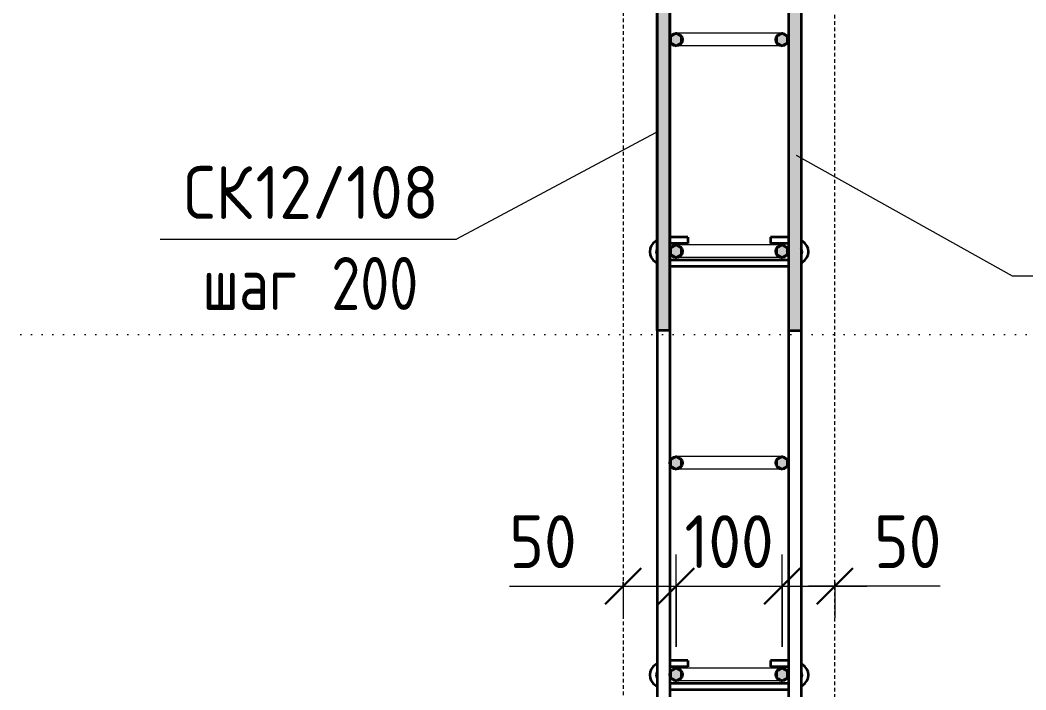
# Model space of a CAD drawing. Header units: millimetres. Extents: x 29094 to 49369, y -2577 to 78616.
# Drawn here: x 31110 to 32060, y 77160 to 77793 of the extents above; entities that cross this region are included whole.
import ezdxf

# ---------------------------------------------------------------- set-up
doc = ezdxf.new("R2010")
doc.units = ezdxf.units.MM
doc.linetypes.add('01 Штриховая _4 мм_', pattern=[6, 3.5, -2.5])
doc.linetypes.add('04 Пунктир 10мм', pattern=[10, 0, -10])
for name, color, linetype, lineweight in [('AA_Dim', 7, 'Continuous', 9), ('AA_Dim-20', 7, 'Continuous', 9), ('AA_Razrez', 7, 'Continuous', 9), ('AA_Vinoska', 7, 'Continuous', 9), ('KR_Armatura', 7, 'Continuous', 20), ('KR_Armatura_Tonkie', 7, 'Continuous', 20)]:
    doc.layers.add(name, color=color, linetype=linetype, lineweight=lineweight)
doc.layers.add('AF_Stena_Опалубка', color=7, linetype='Continuous', lineweight=20, true_color=0x0063c6)
doc.styles.add('ISOCPEUR_2', font='isocpeur.TTF', dxfattribs={"width": 0.9, "height": 50})
doc.styles.add('ISOCPEUR_3', font='isocpeur.TTF', dxfattribs={"width": 0.8, "height": 50})
doc.dimstyles.new('00_Точн_3_знака__прозр_', dxfattribs={"dimscale": 304.8, "dimtxt": 50.137748, "dimasz": 0.111549, "dimexe": 0.098425, "dimexo": 0.065617, "dimgap": 0.006562, "dimtad": 1, "dimdec": 3, "dimrnd": 0.001, "dimdsep": 46, "dimtxsty": 'ISOCPEUR_2', "dimblk1": 'OBLIQUE', "dimblk2": 'OBLIQUE', "dimsah": 1, "dimcen": 0.09, "dimdle": 0.098425, "dimazin": 0, "dimtfac": 1, "dimtdec": 4, "dimtix": 1, "dimtmove": 0, "dimatfit": 3, "dimfxl": 1, "dimtvp": 1, "dimtolj": 1, "dimtzin": 0, "dimlwd": 18, "dimlwe": 18, "dimarcsym": 2})
doc.dimstyles.new('00_Точн_3_знака__прозр__1', dxfattribs={"dimscale": 304.8, "dimtxt": 50.137748, "dimasz": 0.111549, "dimexe": 0.098425, "dimexo": 0.065617, "dimgap": 0.006562, "dimtad": 1, "dimdec": 3, "dimrnd": 0.001, "dimdsep": 46, "dimtxsty": 'ISOCPEUR_2', "dimblk1": 'OBLIQUE', "dimblk2": 'OBLIQUE', "dimsah": 1, "dimcen": 0.09, "dimdle": 0.098425, "dimazin": 0, "dimtfac": 1, "dimtdec": 4, "dimtix": 1, "dimtmove": 1, "dimatfit": 3, "dimfxl": 1, "dimtvp": 1, "dimtolj": 1, "dimtzin": 0, "dimlwd": 18, "dimlwe": 18, "dimarcsym": 2})

# ---------------------------------------------------------------- blocks, each defined once
blk = doc.blocks.new('DIMBLOCK31-План армирования стен')
at = {"layer": 'AA_Dim-20', "color": 30, "lineweight": 18, "true_color": 0xff8000, "transparency": 16777216}
for p, q in [((31730.06, 77201), (31730.06, 77288.41)), ((31680.06, 77262.45), (31680.06, 77228.41)), ((31680.06, 77258.41), (31680.06, 77262.45)), ((31572.5, 77258.41), (31654.94, 77258.41)), ((31650.06, 77258.41), (31730.06, 77258.41)), ((31654.94, 77258.41), (31705.06, 77258.41)), ((31730.06, 77258.41), (31730.06, 77201))]:
    blk.add_line(p, q, dxfattribs=at)
at = {"layer": 'AA_Dim-20', "color": 30, "lineweight": 30, "true_color": 0xff8000, "transparency": 16777216}
for p, q in [((31680.06, 77258.41), (31697.06, 77275.41)), ((31730.06, 77258.41), (31747.06, 77275.41)), ((31680.06, 77258.41), (31663.06, 77241.41)), ((31730.06, 77258.41), (31713.06, 77241.41))]:
    blk.add_line(p, q, dxfattribs=at)
at = {"layer": 'AA_Dim-20', "color": 0, "lineweight": 18, "transparency": 16777216, "insert": (31572.5, 77325.55), "char_height": 50, "width": 74.9228, "attachment_point": 1, "line_spacing_factor": 1.135194, "style": 'ISOCPEUR_2'}
blk.add_mtext('50', dxfattribs=at)
blk = doc.blocks.new('_Oblique')
at = {"color": 0, "linetype": 'ByBlock', "lineweight": -2}
blk.add_line((-0.5, -0.5), (0.5, 0.5), dxfattribs=at)
blk = doc.blocks.new('DIMBLOCK32-План армирования стен')
at = {"layer": 'AA_Dim-20', "color": 30, "lineweight": 18, "true_color": 0xff8000, "transparency": 16777216}
for p, q in [((31730.06, 77201), (31730.06, 77288.41)), ((31830.06, 77201), (31830.06, 77288.41)), ((31730.06, 77258.41), (31830.06, 77258.41)), ((31730.06, 77258.41), (31730.06, 77201)), ((31830.06, 77258.41), (31830.06, 77201))]:
    blk.add_line(p, q, dxfattribs=at)
at = {"layer": 'AA_Dim-20', "color": 30, "lineweight": 30, "true_color": 0xff8000, "transparency": 16777216}
for p, q in [((31730.06, 77258.41), (31747.06, 77275.41)), ((31830.06, 77258.41), (31847.06, 77275.41)), ((31730.06, 77258.41), (31713.06, 77241.41)), ((31830.06, 77258.41), (31813.06, 77241.41))]:
    blk.add_line(p, q, dxfattribs=at)
at = {"layer": 'AA_Dim-20', "color": 0, "lineweight": 18, "transparency": 16777216, "insert": (31737.96, 77325.55), "char_height": 50, "width": 101.0323, "attachment_point": 1, "line_spacing_factor": 1.135194, "style": 'ISOCPEUR_2'}
blk.add_mtext('100', dxfattribs=at)
blk = doc.blocks.new('DIMBLOCK33-План армирования стен')
at = {"layer": 'AA_Dim-20', "color": 30, "lineweight": 18, "true_color": 0xff8000, "transparency": 16777216}
for p, q in [((31830.06, 77201), (31830.06, 77288.41)), ((31880.06, 77262.45), (31880.06, 77228.41)), ((31880.06, 77258.41), (31880.06, 77262.45)), ((31830.06, 77258.41), (31910.06, 77258.41)), ((31830.06, 77258.41), (31830.06, 77201)), ((31896.98, 77258.41), (31855.06, 77258.41)), ((31979.42, 77258.41), (31896.98, 77258.41))]:
    blk.add_line(p, q, dxfattribs=at)
at = {"layer": 'AA_Dim-20', "color": 30, "lineweight": 30, "true_color": 0xff8000, "transparency": 16777216}
for p, q in [((31830.06, 77258.41), (31847.06, 77275.41)), ((31880.06, 77258.41), (31897.06, 77275.41)), ((31830.06, 77258.41), (31813.06, 77241.41)), ((31880.06, 77258.41), (31863.06, 77241.41))]:
    blk.add_line(p, q, dxfattribs=at)
at = {"layer": 'AA_Dim-20', "color": 0, "lineweight": 18, "transparency": 16777216, "insert": (31916.98, 77325.55), "char_height": 50, "width": 74.9228, "attachment_point": 1, "line_spacing_factor": 1.135194, "style": 'ISOCPEUR_2'}
blk.add_mtext('50', dxfattribs=at)
blk = doc.blocks.new('042_М_Арматуры - Диам длина поз _ Шаг-2260295-План армирования стен')
at = {"layer": 'AA_Vinoska'}
blk.add_line((-7, 0), (7, 0), dxfattribs=at)

msp = doc.modelspace()

# ---------------------------------------------------------------- hatches: boundary and pattern name
at = {"layer": 'KR_Armatura', "lineweight": 35}
h = msp.add_hatch(color=256, dxfattribs=at)
edge = h.paths.add_edge_path()
edge.add_arc((31730.0616, 77775), 6, 0, 360)
for points in [[(31730.0616, 77769), (31735.2578, 77772), (31735.2578, 77778), (31730.0616, 77781), (31724.8655, 77778), (31724.8655, 77772)], [(31830.0616, 77769), (31835.2578, 77772), (31835.2578, 77778), (31830.0616, 77781), (31824.8655, 77778), (31824.8655, 77772)], [(31730.0616, 77569), (31735.2578, 77572), (31735.2578, 77578), (31730.0616, 77581), (31724.8655, 77578), (31724.8655, 77572)], [(31830.0616, 77569), (31835.2578, 77572), (31835.2578, 77578), (31830.0616, 77581), (31824.8655, 77578), (31824.8655, 77572)], [(31730.0616, 77369), (31735.2578, 77372), (31735.2578, 77378), (31730.0616, 77381), (31724.8655, 77378), (31724.8655, 77372)], [(31830.0616, 77369), (31835.2578, 77372), (31835.2578, 77378), (31830.0616, 77381), (31824.8655, 77378), (31824.8655, 77372)], [(31730.0616, 77169), (31735.2578, 77172), (31735.2578, 77178), (31730.0616, 77181), (31724.8655, 77178), (31724.8655, 77172)], [(31830.0616, 77169), (31835.2578, 77172), (31835.2578, 77178), (31830.0616, 77181), (31824.8655, 77178), (31824.8655, 77172)]]:
    msp.add_hatch(color=256, dxfattribs=at).paths.add_polyline_path(points)
h = msp.add_hatch(color=256, dxfattribs=at)
edge = h.paths.add_edge_path()
edge.add_arc((31830.0616, 77775), 6, 0, 360)
h = msp.add_hatch(color=256, dxfattribs=at)
edge = h.paths.add_edge_path()
edge.add_arc((31730.0616, 77575), 6, 0, 360)
h = msp.add_hatch(color=256, dxfattribs=at)
edge = h.paths.add_edge_path()
edge.add_arc((31830.0616, 77575), 6, 0, 360)
h = msp.add_hatch(color=256, dxfattribs=at)
edge = h.paths.add_edge_path()
edge.add_arc((31730.0616, 77375), 6, 0, 360)
h = msp.add_hatch(color=256, dxfattribs=at)
edge = h.paths.add_edge_path()
edge.add_arc((31830.0616, 77375), 6, 0, 360)
h = msp.add_hatch(color=256, dxfattribs=at)
edge = h.paths.add_edge_path()
edge.add_arc((31730.0616, 77175), 6, 0, 360)
h = msp.add_hatch(color=256, dxfattribs=at)
edge = h.paths.add_edge_path()
edge.add_arc((31830.0616, 77175), 6, 0, 360)
at = {"layer": 'KR_Armatura_Tonkie'}
for points in [[(31712.0616, 77500), (31724.0616, 77500), (31724.0616, 77958), (31712.0616, 77958), (31712.0616, 77522.4334)], [(31848.0616, 77500), (31848.0616, 77958), (31836.0616, 77958), (31836.0616, 77500)]]:
    msp.add_hatch(color=256, dxfattribs=at).paths.add_polyline_path(points)

# ---------------------------------------------------------------- linework, layer by layer
at = {"layer": 'AA_Razrez', "color": 7, "linetype": '04 Пунктир 10мм', "true_color": 0xffffff}
msp.add_line((29111.3287, 77496.3546), (34821.7955, 77496.3546), dxfattribs=at)
at = {"layer": 'AA_Vinoska'}
for p, q in [((31710.6988, 77686.86), (31522.571, 77586.5345)), ((31843.2945, 77665.8065), (32047.5639, 77551.7146))]:
    msp.add_line(p, q, dxfattribs=at)
at = {"layer": 'AF_Stena_Опалубка', "linetype": '01 Штриховая _4 мм_'}
for p, q in [((31680.0616, 77825), (31680.0616, 76535)), ((31880.0616, 76535), (31880.0616, 77825))]:
    msp.add_line(p, q, dxfattribs=at)
at = {"layer": 'KR_Armatura', "lineweight": 35}
for p, q in [((31730.0616, 77781), (31724.8655, 77778)), ((31724.8655, 77778), (31724.8655, 77772)), ((31735.2578, 77778), (31730.0616, 77781)), ((31735.2578, 77772), (31735.2578, 77778)), ((31830.0616, 77781), (31824.8655, 77778)), ((31824.8655, 77778), (31824.8655, 77772)), ((31835.2578, 77778), (31830.0616, 77781)), ((31835.2578, 77772), (31835.2578, 77778)), ((31724.8655, 77772), (31730.0616, 77769)), ((31730.0616, 77769), (31735.2578, 77772)), ((31824.8655, 77772), (31830.0616, 77769)), ((31830.0616, 77769), (31835.2578, 77772)), ((31730.0616, 77581), (31724.8655, 77578)), ((31724.8655, 77578), (31724.8655, 77572)), ((31735.2578, 77578), (31730.0616, 77581)), ((31735.2578, 77572), (31735.2578, 77578)), ((31830.0616, 77581), (31824.8655, 77578)), ((31824.8655, 77578), (31824.8655, 77572)), ((31835.2578, 77578), (31830.0616, 77581)), ((31835.2578, 77572), (31835.2578, 77578)), ((31724.8655, 77572), (31730.0616, 77569)), ((31730.0616, 77569), (31735.2578, 77572)), ((31824.8655, 77572), (31830.0616, 77569)), ((31830.0616, 77569), (31835.2578, 77572)), ((31730.0616, 77381), (31724.8655, 77378)), ((31724.8655, 77378), (31724.8655, 77372)), ((31735.2578, 77378), (31730.0616, 77381)), ((31735.2578, 77372), (31735.2578, 77378)), ((31830.0616, 77381), (31824.8655, 77378)), ((31824.8655, 77378), (31824.8655, 77372)), ((31835.2578, 77378), (31830.0616, 77381)), ((31835.2578, 77372), (31835.2578, 77378)), ((31724.8655, 77372), (31730.0616, 77369)), ((31730.0616, 77369), (31735.2578, 77372)), ((31824.8655, 77372), (31830.0616, 77369)), ((31830.0616, 77369), (31835.2578, 77372)), ((31730.0616, 77181), (31724.8655, 77178)), ((31724.8655, 77178), (31724.8655, 77172)), ((31735.2578, 77178), (31730.0616, 77181)), ((31735.2578, 77172), (31735.2578, 77178)), ((31830.0616, 77181), (31824.8655, 77178)), ((31824.8655, 77178), (31824.8655, 77172)), ((31835.2578, 77178), (31830.0616, 77181)), ((31835.2578, 77172), (31835.2578, 77178)), ((31724.8655, 77172), (31730.0616, 77169)), ((31730.0616, 77169), (31735.2578, 77172)), ((31824.8655, 77172), (31830.0616, 77169)), ((31830.0616, 77169), (31835.2578, 77172))]:
    msp.add_line(p, q, dxfattribs=at)
for centre in [(31730.0616, 77775), (31830.0616, 77775), (31730.0616, 77575), (31830.0616, 77575), (31730.0616, 77375), (31830.0616, 77375), (31730.0616, 77175), (31830.0616, 77175)]:
    msp.add_circle(centre, 6, dxfattribs=at)
at = {"layer": 'KR_Armatura_Tonkie', "lineweight": 35}
for p, q in [((31712.0616, 77995), (31712.0616, 76365)), ((31848.0616, 77995), (31848.0616, 76365)), ((31712.0616, 77500), (31712.0616, 77958)), ((31724.0616, 77958), (31724.0616, 76402)), ((31724.0616, 77500), (31724.0616, 77958)), ((31836.0616, 77958), (31836.0616, 76402)), ((31836.0616, 77958), (31836.0616, 77500)), ((31848.0616, 77958), (31848.0616, 77500)), ((31710.723, 77584.4779), (31708.4091, 77582.4816)), ((31712.0616, 77585.2555), (31710.723, 77584.4779)), ((31741.0616, 77588.135), (31724.0616, 77588.135)), ((31741.0616, 77588.135), (31741.0616, 77582.135)), ((31836.0616, 77588.135), (31819.0616, 77588.135)), ((31819.0616, 77588.135), (31819.0616, 77582.135)), ((31851.7141, 77582.4816), (31848.0833, 77585.3222)), ((31705.4619, 77577.4101), (31705.0616, 77574.5284)), ((31705.0616, 77574.5284), (31705.4619, 77571.6468)), ((31706.6148, 77580.1038), (31705.4619, 77577.4101)), ((31708.4091, 77582.4816), (31706.6148, 77580.1038)), ((31711.4268, 77575.7998), (31711.0616, 77574.5284)), ((31711.0616, 77574.5284), (31711.792, 77571.9858)), ((31711.792, 77577.0711), (31711.4268, 77575.7998)), ((31712.0616, 77577.4266), (31711.792, 77577.0711)), ((31741.0616, 77582.135), (31724.0616, 77582.135)), ((31836.0616, 77582.135), (31819.0616, 77582.135)), ((31848.3312, 77577.0711), (31848.0616, 77577.4266)), ((31849.0616, 77574.5284), (31848.3312, 77577.0711)), ((31848.6964, 77573.2571), (31849.0616, 77574.5284)), ((31853.5084, 77580.1038), (31851.7141, 77582.4816)), ((31854.6613, 77577.4101), (31853.5084, 77580.1038)), ((31855.0616, 77574.5284), (31854.6613, 77577.4101)), ((31854.6613, 77571.6468), (31855.0616, 77574.5284)), ((31705.4619, 77571.6468), (31706.6148, 77568.9531)), ((31706.6148, 77568.9531), (31708.4091, 77566.5753)), ((31708.4091, 77566.5753), (31712.04, 77563.7347)), ((31711.792, 77571.9858), (31712.0616, 77571.6303)), ((31724.0616, 77566.9218), (31836.0616, 77566.9218)), ((31848.0616, 77571.6303), (31848.3312, 77571.9858)), ((31848.0616, 77563.8013), (31849.4003, 77564.579)), ((31848.3312, 77571.9858), (31848.6964, 77573.2571)), ((31849.4003, 77564.579), (31851.7141, 77566.5753)), ((31851.7141, 77566.5753), (31853.5084, 77568.9531)), ((31853.5084, 77568.9531), (31854.6613, 77571.6468)), ((31724.0616, 77560.9218), (31836.0616, 77560.9218)), ((31724.0616, 77500), (31712.0616, 77500)), ((31836.0616, 77500), (31848.0616, 77500)), ((31710.723, 77184.4779), (31708.4091, 77182.4816)), ((31712.0616, 77185.2555), (31710.723, 77184.4779)), ((31741.0616, 77188.135), (31724.0616, 77188.135)), ((31741.0616, 77188.135), (31741.0616, 77182.135)), ((31836.0616, 77188.135), (31819.0616, 77188.135)), ((31819.0616, 77188.135), (31819.0616, 77182.135)), ((31851.7141, 77182.4816), (31848.0833, 77185.3222)), ((31705.4619, 77177.4101), (31705.0616, 77174.5284)), ((31705.0616, 77174.5284), (31705.4619, 77171.6468)), ((31706.6148, 77180.1038), (31705.4619, 77177.4101)), ((31708.4091, 77182.4816), (31706.6148, 77180.1038)), ((31711.4268, 77175.7998), (31711.0616, 77174.5284)), ((31711.0616, 77174.5284), (31711.792, 77171.9858)), ((31711.792, 77177.0711), (31711.4268, 77175.7998)), ((31712.0616, 77177.4266), (31711.792, 77177.0711)), ((31741.0616, 77182.135), (31724.0616, 77182.135)), ((31836.0616, 77182.135), (31819.0616, 77182.135)), ((31848.3312, 77177.0711), (31848.0616, 77177.4266)), ((31849.0616, 77174.5284), (31848.3312, 77177.0711)), ((31848.6964, 77173.2571), (31849.0616, 77174.5284)), ((31853.5084, 77180.1038), (31851.7141, 77182.4816)), ((31854.6613, 77177.4101), (31853.5084, 77180.1038)), ((31855.0616, 77174.5284), (31854.6613, 77177.4101)), ((31854.6613, 77171.6468), (31855.0616, 77174.5284)), ((31705.4619, 77171.6468), (31706.6148, 77168.9531)), ((31706.6148, 77168.9531), (31708.4091, 77166.5753)), ((31708.4091, 77166.5753), (31712.04, 77163.7347)), ((31711.792, 77171.9858), (31712.0616, 77171.6303)), ((31724.0616, 77166.9218), (31836.0616, 77166.9218)), ((31848.0616, 77171.6303), (31848.3312, 77171.9858)), ((31848.3312, 77171.9858), (31848.6964, 77173.2571)), ((31849.4003, 77164.579), (31851.7141, 77166.5753)), ((31851.7141, 77166.5753), (31853.5084, 77168.9531)), ((31853.5084, 77168.9531), (31854.6613, 77171.6468)), ((31724.0616, 77160.9218), (31836.0616, 77160.9218)), ((31848.0616, 77163.8013), (31849.4003, 77164.579))]:
    msp.add_line(p, q, dxfattribs=at)
at = {"layer": 'KR_Armatura_Tonkie'}
for p, q in [((31766.0616, 77781), (31730.0616, 77781)), ((31794.0616, 77781), (31766.0616, 77781)), ((31830.0616, 77781), (31794.0616, 77781)), ((31766.0616, 77769), (31730.0616, 77769)), ((31794.0616, 77769), (31766.0616, 77769)), ((31830.0616, 77769), (31794.0616, 77769)), ((31766.0616, 77581), (31730.0616, 77581)), ((31794.0616, 77581), (31766.0616, 77581)), ((31830.0616, 77581), (31794.0616, 77581)), ((31766.0616, 77569), (31730.0616, 77569)), ((31794.0616, 77569), (31766.0616, 77569)), ((31830.0616, 77569), (31794.0616, 77569)), ((31766.0616, 77381), (31730.0616, 77381)), ((31794.0616, 77381), (31766.0616, 77381)), ((31830.0616, 77381), (31794.0616, 77381)), ((31766.0616, 77369), (31730.0616, 77369)), ((31794.0616, 77369), (31766.0616, 77369)), ((31830.0616, 77369), (31794.0616, 77369)), ((31766.0616, 77181), (31730.0616, 77181)), ((31794.0616, 77181), (31766.0616, 77181)), ((31830.0616, 77181), (31794.0616, 77181)), ((31766.0616, 77169), (31730.0616, 77169)), ((31794.0616, 77169), (31766.0616, 77169)), ((31830.0616, 77169), (31794.0616, 77169))]:
    msp.add_line(p, q, dxfattribs=at)
for centre, start, end in [((31730.0616, 77775), 90, 270), ((31830.0616, 77775), 270, 90), ((31730.0616, 77575), 90, 270), ((31830.0616, 77575), 270, 90), ((31730.0616, 77375), 90, 270), ((31830.0616, 77375), 270, 90), ((31730.0616, 77175), 90, 270), ((31830.0616, 77175), 270, 90)]:
    msp.add_arc(centre, 6, start, end, dxfattribs=at)

# ---------------------------------------------------------------- block references
at = {"layer": 'AA_Vinoska', "xscale": 19.99999999999999, "yscale": 19.99999999999999, "zscale": 19.99999999999999}
for p in [(31382.571, 77586.5345), (32187.5639, 77551.7146)]:
    msp.add_blockref('042_М_Арматуры - Диам длина поз _ Шаг-2260295-План армирования стен', p, dxfattribs=at)

# ---------------------------------------------------------------- texts
at = {"layer": 'AA_Vinoska', "char_height": 50, "attachment_point": 1}
for s, insert, width, style in [('СК', (31264.8638, 77655.5395), 82.253137, 'ISOCPEUR_2'), ('12/108', (31332.7295, 77655.5395), 210.683475, 'ISOCPEUR_2'), (' 200', (31378.9122, 77569.5584), 133.4008, 'ISOCPEUR_3'), ('шаг', (31282.6038, 77569.5584), 116.7257, 'ISOCPEUR_3')]:
    msp.add_mtext(s, dxfattribs=dict(at, insert=insert, width=width, style=style))

# ---------------------------------------------------------------- dimensions: what is measured, and where the dimension line sits
at = {"layer": 'AA_Dim', "color": 30, "lineweight": 18, "true_color": 0xff8000}
for base, p1, p2, picture, middle in [((31730.0616, 77258.4118), (31680.0616, 77282.4534), (31730.0616, 77181), 'DIMBLOCK31-План армирования стен', (31609.9608, 77292.2144)), ((31880.0616, 77258.4118), (31830.0616, 77181), (31880.0616, 77282.4534), 'DIMBLOCK33-План армирования стен', (31954.4422, 77292.2144))]:
    dim = msp.add_linear_dim(base=base, p1=p1, p2=p2, dimstyle='00_Точн_3_знака__прозр__1', override={"dimpost": '<>', "dimfxl": 113.105226}, dxfattribs=at)
    dim.commit()
    dim.dimension.update_dxf_attribs({"geometry": picture, "text_midpoint": middle, "dimtype": 160})
dim = msp.add_linear_dim(base=(31830.0616, 77258.4118), p1=(31730.0616, 77181), p2=(31830.0616, 77181), dimstyle='00_Точн_3_знака__прозр_', override={"dimpost": '<>', "dimfxl": 100}, dxfattribs=at)
dim.commit()
dim.dimension.update_dxf_attribs({"geometry": 'DIMBLOCK32-План армирования стен', "text_midpoint": (31780.0616, 77285.4118)})

doc.saveas('drawing.dxf')
